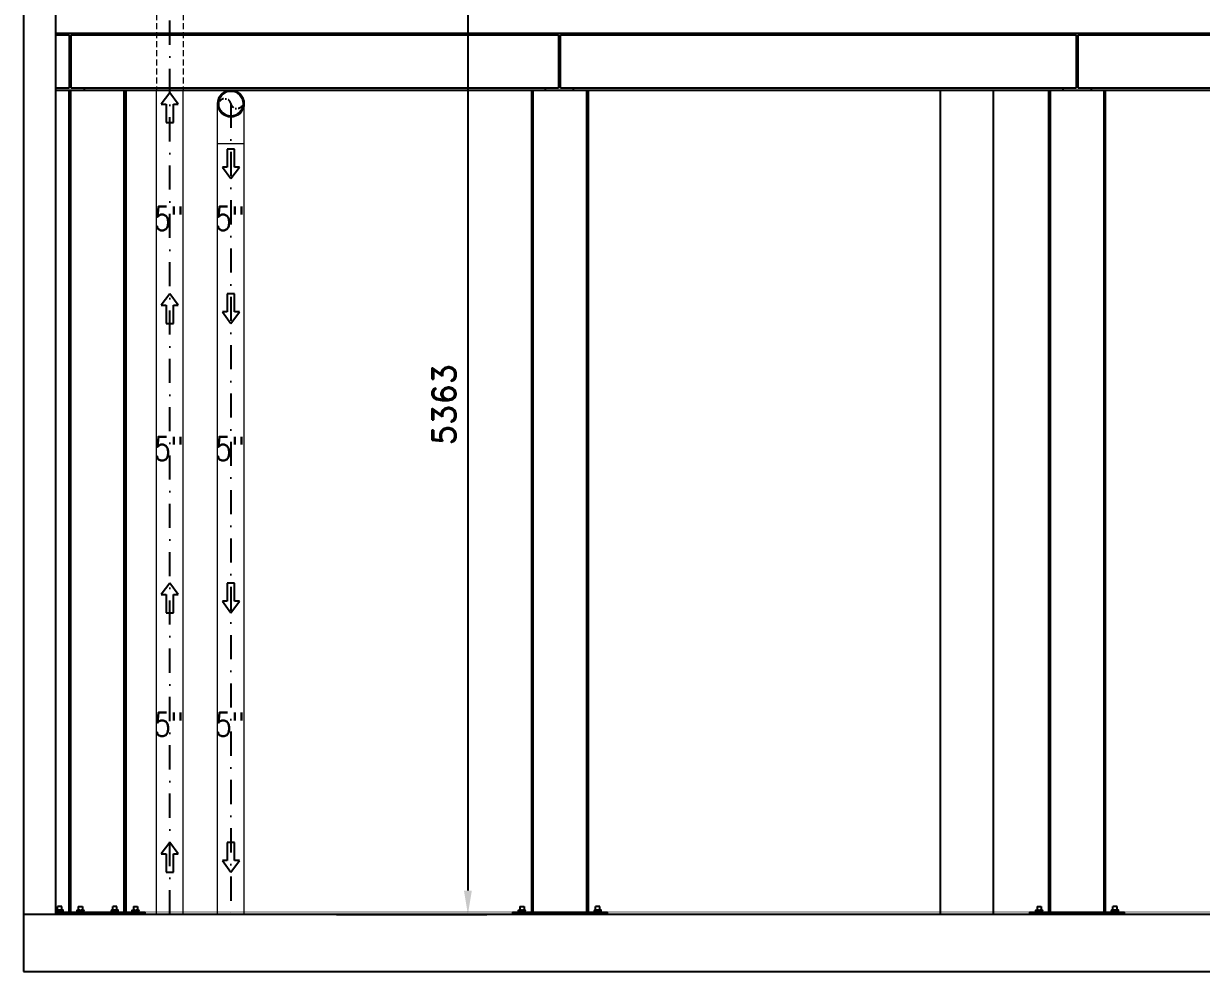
# Model space of a CAD drawing. Header units: millimetres. Extents: x -312439 to 477422, y -331570 to 212570.
# Drawn here: x 357125 to 363324, y 187574 to 192559 of the extents above; entities that cross this region are included whole.
import ezdxf

# ---------------------------------------------------------------- set-up
doc = ezdxf.new("R2010")
doc.units = ezdxf.units.MM
doc.linetypes.add('DASHDOT', pattern=[25.4, 12.7, -6.35, 0, -6.35])
doc.linetypes.add('HIDDEN', pattern=[9.525, 6.35, -3.175])
doc.layers.add('ARCONDTEXTO', color=4, linetype='Continuous')
doc.styles.add('ROMAND', font='ROMAND.SHX')
doc.styles.add('ROMANS', font='romans.shx', dxfattribs={"height": 187.5})
doc.dimstyles.new('1-50 (MILIMETRO)', dxfattribs={"dimscale": 0, "dimtxt": 125, "dimasz": 125, "dimexe": 100, "dimexo": 100, "dimgap": 50, "dimtad": 0, "dimdec": 0, "dimzin": 0, "dimdsep": 46, "dimtxsty": 'ROMAND', "dimcen": -390, "dimclrd": 1, "dimclre": 1, "dimclrt": 3, "dimadec": 0, "dimazin": 0, "dimtfac": 1, "dimtdec": 0, "dimtix": 1, "dimtmove": 2, "dimatfit": 2, "dimfxl": 1, "dimtvp": 1, "dimtolj": 1, "dimtzin": 0, "dimarcsym": 0})

# ---------------------------------------------------------------- blocks, each defined once
blk = doc.blocks.new('*D42')
at = {"color": 1, "lineweight": -2, "transparency": 16777216}
for p, q in [((358772.2, 193236.5), (359563.1, 193236.5)), ((359463.1, 193111.5), (359463.1, 187998.9)), ((358772.2, 187873.9), (359563.1, 187873.9))]:
    blk.add_line(p, q, dxfattribs=at)
at = {"color": 1, "transparency": 16777216}
for points in [[(359442.3, 193111.5), (359483.9, 193111.5), (359463.1, 193236.5)], [(359442.3, 187998.9), (359483.9, 187998.9), (359463.1, 187873.9)]]:
    blk.add_solid(points, dxfattribs=at)
at = {"layer": 'Defpoints', "color": 0, "transparency": 16777216}
for p in [(358672.2, 193236.5), (358672.2, 187873.9), (359463.1, 187873.9)]:
    blk.add_point(p, dxfattribs=at)
at = {"color": 3, "transparency": 16777216, "insert": (359338.1, 190555.2), "char_height": 125, "attachment_point": 5, "rotation": 90, "style": 'ROMAND'}
blk.add_mtext('\\A1;5363', dxfattribs=at)

msp = doc.modelspace()

# ---------------------------------------------------------------- linework, layer by layer
at = {"color": 1, "linetype": 'Continuous', "extrusion": (0, 1, 0)}
for p, q in [((357124.798, 195407.637, 0), (357124.798, 187573.86, 0)), ((357294.798, 192508.782, 0), (368194.798, 192508.782, 0)), ((357294.798, 192498.782, 0), (357364.798, 192498.782, 0)), ((357364.798, 192498.782, 0), (357364.798, 192218.782, 0)), ((357374.798, 192498.782, 0), (359939.798, 192498.782, 0)), ((357374.798, 192218.782, 0), (357374.798, 192498.782, 0)), ((357444.798, 192498.782, 0), (357444.798, 192508.782, 0)), ((359869.798, 192508.782, 0), (359869.798, 192498.782, 0)), ((359939.798, 192498.782, 0), (359939.798, 192218.782, 0)), ((359949.798, 192498.782, 0), (362664.798, 192498.782, 0)), ((359949.798, 192218.782, 0), (359949.798, 192498.782, 0)), ((360019.798, 192498.782, 0), (360019.798, 192508.782, 0)), ((362594.798, 192508.782, 0), (362594.798, 192498.782, 0)), ((362664.798, 192498.782, 0), (362664.798, 192218.782, 0)), ((362674.798, 192498.782, 0), (365389.798, 192498.782, 0)), ((362674.798, 192218.782, 0), (362674.798, 192498.782, 0)), ((362744.798, 192498.782, 0), (362744.798, 192508.782, 0)), ((357364.798, 192218.782, 0), (357294.798, 192218.782, 0)), ((357294.798, 192208.782, 0), (368194.798, 192208.782, 0)), ((357364.423, 187883.86, 0), (357364.423, 192208.782, 0)), ((357374.423, 187883.86, 0), (357374.423, 192208.782, 0)), ((359939.798, 192218.782, 0), (357374.798, 192218.782, 0)), ((357444.798, 192208.782, 0), (357444.798, 192218.782, 0)), ((357654.423, 187883.86, 0), (357654.423, 192208.782, 0)), ((357664.423, 187883.86, 0), (357664.423, 192208.782, 0)), ((357894.798, 192194.656, 0), (357848.498, 192134.578, 0)), ((357938.652, 192134.578, 0), (357894.798, 192194.656, 0)), ((359797.191, 192208.782, 0), (359797.191, 187883.86, 0)), ((359807.191, 187883.86, 0), (359807.191, 192208.782, 0)), ((359869.798, 192218.782, 0), (359869.798, 192208.782, 0)), ((362664.798, 192218.782, 0), (359949.798, 192218.782, 0)), ((360019.798, 192208.782, 0), (360019.798, 192218.782, 0)), ((360087.191, 192208.782, 0), (360087.191, 187883.86, 0)), ((360097.191, 187883.86, 0), (360097.191, 192208.782, 0)), ((361949.798, 187873.86, 0), (361949.798, 192208.782, 0)), ((362229.798, 187873.86, 0), (362229.798, 192208.782, 0)), ((362519.148, 192208.782, 0), (362519.148, 187883.86, 0)), ((362529.148, 187883.86, 0), (362529.148, 192208.782, 0)), ((362594.798, 192218.782, 0), (362594.798, 192208.782, 0)), ((365389.798, 192218.782, 0), (362674.798, 192218.782, 0)), ((362744.798, 192208.782, 0), (362744.798, 192218.782, 0)), ((362809.148, 192208.782, 0), (362809.148, 187883.86, 0)), ((362819.148, 187883.86, 0), (362819.148, 192208.782, 0)), ((357848.498, 192134.578, 0), (357875.62, 192134.578, 0)), ((357875.62, 192134.578, 0), (357875.62, 192039.258, 0)), ((357913.975, 192039.258, 0), (357913.975, 192134.578, 0)), ((357913.975, 192134.578, 0), (357938.652, 192134.578, 0)), ((357875.62, 192039.258, 0), (357913.975, 192039.258, 0)), ((357894.798, 191137.672, 0), (357848.498, 191077.594, 0)), ((357938.652, 191077.594, 0), (357894.798, 191137.672, 0)), ((357848.498, 191077.594, 0), (357875.62, 191077.594, 0)), ((357875.62, 191077.594, 0), (357875.62, 190982.274, 0)), ((357913.975, 190982.274, 0), (357913.975, 191077.594, 0)), ((357913.975, 191077.594, 0), (357938.652, 191077.594, 0)), ((357875.62, 190982.274, 0), (357913.975, 190982.274, 0)), ((357894.798, 189615.962, 0), (357848.498, 189555.884, 0)), ((357938.652, 189555.884, 0), (357894.798, 189615.962, 0)), ((357848.498, 189555.884, 0), (357875.62, 189555.884, 0)), ((357875.62, 189555.884, 0), (357875.62, 189460.565, 0)), ((357913.975, 189460.565, 0), (357913.975, 189555.884, 0)), ((357913.975, 189555.884, 0), (357938.652, 189555.884, 0)), ((357875.62, 189460.565, 0), (357913.975, 189460.565, 0)), ((357894.798, 188251.718, 0), (357848.498, 188191.64, 0)), ((357938.652, 188191.64, 0), (357894.798, 188251.718, 0)), ((357848.498, 188191.64, 0), (357875.62, 188191.64, 0)), ((357875.62, 188191.64, 0), (357875.62, 188096.32, 0)), ((357913.975, 188096.32, 0), (357913.975, 188191.64, 0)), ((357913.975, 188191.64, 0), (357938.652, 188191.64, 0)), ((357875.62, 188096.32, 0), (357913.975, 188096.32, 0)), ((357332.669, 187895.86, 0), (357297.162, 187895.86, 0)), ((357297.162, 187885.446, 0), (357297.162, 187894.275, 0)), ((357326.026, 187915.116, 0), (357303.806, 187915.116, 0)), ((357303.806, 187895.86, 0), (357303.806, 187915.116, 0)), ((357314.916, 187885.446, 0), (357314.916, 187894.275, 0)), ((357326.026, 187895.86, 0), (357326.026, 187915.116, 0)), ((357332.669, 187885.446, 0), (357332.669, 187894.275, 0)), ((357406.177, 187895.86, 0), (357441.684, 187895.86, 0)), ((357406.177, 187885.446, 0), (357406.177, 187894.275, 0)), ((357412.82, 187915.116, 0), (357435.04, 187915.116, 0)), ((357412.82, 187915.116, 0), (357412.82, 187895.86, 0)), ((357423.93, 187885.446, 0), (357423.93, 187894.275, 0)), ((357435.04, 187915.116, 0), (357435.04, 187895.86, 0)), ((357441.684, 187885.446, 0), (357441.684, 187894.275, 0)), ((357622.669, 187895.86, 0), (357587.162, 187895.86, 0)), ((357587.162, 187885.446, 0), (357587.162, 187894.275, 0)), ((357616.026, 187915.116, 0), (357593.806, 187915.116, 0)), ((357593.806, 187895.86, 0), (357593.806, 187915.116, 0)), ((357604.916, 187885.446, 0), (357604.916, 187894.275, 0)), ((357616.026, 187895.86, 0), (357616.026, 187915.116, 0)), ((357622.669, 187885.446, 0), (357622.669, 187894.275, 0)), ((357696.177, 187895.86, 0), (357731.684, 187895.86, 0)), ((357696.177, 187885.446, 0), (357696.177, 187894.275, 0)), ((357702.82, 187915.116, 0), (357725.04, 187915.116, 0)), ((357702.82, 187915.116, 0), (357702.82, 187895.86, 0)), ((357713.93, 187885.446, 0), (357713.93, 187894.275, 0)), ((357725.04, 187915.116, 0), (357725.04, 187895.86, 0)), ((357731.684, 187885.446, 0), (357731.684, 187894.275, 0)), ((359729.931, 187895.86, 0), (359765.438, 187895.86, 0)), ((359729.931, 187885.446, 0), (359729.931, 187894.275, 0)), ((359736.574, 187915.116, 0), (359758.794, 187915.116, 0)), ((359736.574, 187915.116, 0), (359736.574, 187895.86, 0)), ((359747.684, 187885.446, 0), (359747.684, 187894.275, 0)), ((359758.794, 187915.116, 0), (359758.794, 187895.86, 0)), ((359765.438, 187885.446, 0), (359765.438, 187894.275, 0)), ((360164.452, 187895.86, 0), (360128.945, 187895.86, 0)), ((360128.945, 187885.446, 0), (360128.945, 187894.275, 0)), ((360157.808, 187915.116, 0), (360135.588, 187915.116, 0)), ((360135.588, 187895.86, 0), (360135.588, 187915.116, 0)), ((360146.698, 187885.446, 0), (360146.698, 187894.275, 0)), ((360157.808, 187895.86, 0), (360157.808, 187915.116, 0)), ((360164.452, 187885.446, 0), (360164.452, 187894.275, 0)), ((362451.887, 187895.86, 0), (362487.394, 187895.86, 0)), ((362451.887, 187885.446, 0), (362451.887, 187894.275, 0)), ((362458.531, 187915.116, 0), (362480.751, 187915.116, 0)), ((362458.531, 187915.116, 0), (362458.531, 187895.86, 0)), ((362469.641, 187885.446, 0), (362469.641, 187894.275, 0)), ((362480.751, 187915.116, 0), (362480.751, 187895.86, 0)), ((362487.394, 187885.446, 0), (362487.394, 187894.275, 0)), ((362886.409, 187895.86, 0), (362850.902, 187895.86, 0)), ((362850.902, 187885.446, 0), (362850.902, 187894.275, 0)), ((362879.765, 187915.116, 0), (362857.545, 187915.116, 0)), ((362857.545, 187895.86, 0), (362857.545, 187915.116, 0)), ((362868.655, 187885.446, 0), (362868.655, 187894.275, 0)), ((362879.765, 187895.86, 0), (362879.765, 187915.116, 0)), ((362886.409, 187885.446, 0), (362886.409, 187894.275, 0)), ((368414.798, 187873.86, 0), (357124.798, 187873.86, 0)), ((357764.423, 187883.86, 0), (357294.798, 187883.86, 0)), ((357764.423, 187873.86, 0), (357764.423, 187883.86, 0)), ((360197.191, 187883.86, 0), (359697.191, 187883.86, 0)), ((359697.191, 187883.86, 0), (359697.191, 187873.86, 0)), ((360197.191, 187873.86, 0), (360197.191, 187883.86, 0)), ((362919.148, 187883.86, 0), (362419.148, 187883.86, 0)), ((362419.148, 187883.86, 0), (362419.148, 187873.86, 0)), ((362919.148, 187873.86, 0), (362919.148, 187883.86, 0))]:
    msp.add_line(p, q, dxfattribs=at)
at = {"color": 1, "linetype": 'Continuous', "extrusion": (1.60881e-33, -9.46156e-32, -1)}
msp.add_line((357294.798, 187873.86, 0), (357294.798, 195323.86, 0), dxfattribs=at)
at = {"color": 6, "linetype": 'DASHDOT', "ltscale": 10}
for p, q in [((357894.798, 187873.86, 0), (357894.798, 193236.486, 0)), ((358215.768, 192138.132, 0), (358215.768, 187873.86, 0))]:
    msp.add_line(p, q, dxfattribs=at)
at = {"color": 1, "linetype": 'HIDDEN', "lineweight": 0, "ltscale": 5}
for p, q in [((357824.148, 192608.782, 0), (357824.148, 192208.782, 0)), ((357965.448, 192608.782, 0), (357965.448, 192208.782, 0))]:
    msp.add_line(p, q, dxfattribs=at)
at = {"color": 5, "linetype": 'Continuous', "lineweight": 0, "extrusion": (0, 1, 0)}
for p, q in [((357824.148, 187873.86, 0), (357824.148, 192208.782, 0)), ((357965.448, 187873.86, 0), (357965.448, 192208.782, 0)), ((358145.118, 187873.86, 0), (358145.118, 192138.132, 0)), ((358286.418, 187873.86, 0), (358286.418, 192138.132, 0)), ((358286.418, 191926.182, 0), (358145.118, 191926.182, 0))]:
    msp.add_line(p, q, dxfattribs=at)
at = {"color": 4, "linetype": 'Continuous', "extrusion": (0, 1, 0)}
for p, q in [((358196.591, 191898.956, 0), (358196.591, 191803.636, 0)), ((358234.946, 191898.956, 0), (358196.591, 191898.956, 0)), ((358234.946, 191803.636, 0), (358234.946, 191898.956, 0)), ((358171.914, 191803.636, 0), (358215.768, 191743.558, 0)), ((358196.591, 191803.636, 0), (358171.914, 191803.636, 0)), ((358215.768, 191743.558, 0), (358262.068, 191803.636, 0)), ((358262.068, 191803.636, 0), (358234.946, 191803.636, 0)), ((358196.591, 191137.672, 0), (358196.591, 191042.352, 0)), ((358234.946, 191137.672, 0), (358196.591, 191137.672, 0)), ((358234.946, 191042.352, 0), (358234.946, 191137.672, 0)), ((358171.914, 191042.352, 0), (358215.768, 190982.274, 0)), ((358196.591, 191042.352, 0), (358171.914, 191042.352, 0)), ((358215.768, 190982.274, 0), (358262.068, 191042.352, 0)), ((358262.068, 191042.352, 0), (358234.946, 191042.352, 0)), ((358196.591, 189615.962, 0), (358196.591, 189520.643, 0)), ((358234.946, 189615.962, 0), (358196.591, 189615.962, 0)), ((358234.946, 189520.643, 0), (358234.946, 189615.962, 0)), ((358171.914, 189520.643, 0), (358215.768, 189460.565, 0)), ((358196.591, 189520.643, 0), (358171.914, 189520.643, 0)), ((358215.768, 189460.565, 0), (358262.068, 189520.643, 0)), ((358262.068, 189520.643, 0), (358234.946, 189520.643, 0)), ((358196.591, 188251.718, 0), (358196.591, 188156.398, 0)), ((358234.946, 188251.718, 0), (358196.591, 188251.718, 0)), ((358234.946, 188156.398, 0), (358234.946, 188251.718, 0)), ((358171.914, 188156.398, 0), (358215.768, 188096.32, 0)), ((358196.591, 188156.398, 0), (358171.914, 188156.398, 0)), ((358215.768, 188096.32, 0), (358262.068, 188156.398, 0)), ((358262.068, 188156.398, 0), (358234.946, 188156.398, 0))]:
    msp.add_line(p, q, dxfattribs=at)
at = {"color": 1, "linetype": 'Continuous', "extrusion": (-4.48435e-33, -5.08674e-32, -1)}
msp.add_line((357124.798, 187573.86, 0), (368944.798, 187573.86, 0), dxfattribs=at)
at = {"color": 5, "linetype": 'Continuous', "lineweight": 0}
for radius in [70.65, 64.1]:
    msp.add_circle((358215.768, 192138.132, 0), radius, dxfattribs=at)
at = {"color": 6, "linetype": 'DASHDOT', "ltscale": 2}
for centre, start, end in [((358183.718, 192131.063, 0), 12.437664, 167.562336), ((358247.818, 192145.201, 0), 192.437664, 347.562336)]:
    msp.add_arc(centre, 32.82, start, end, dxfattribs=at)
at = {"color": 5, "linetype": 'Continuous', "lineweight": 0, "extrusion": (0, 0, -1)}
for major_axis in [(0, 70.65), (0, 64.1)]:
    msp.add_ellipse((358215.768, 192138.132, 0), major_axis=major_axis, ratio=1, start_param=-1.57079633, end_param=4.71238898, dxfattribs=at)
at = {"color": 1, "linetype": 'Continuous'}
for points, weights in [([(357297.162, 187895.86, 0), (357297.162, 187895.86, 0), (357297.162, 187894.275, 0)], [1, 1.03795484931, 1]), ([(357297.162, 187894.275, 0), (357301.919, 187895.86, 0), (357306.039, 187895.86, 0)], [1, 1.0379548493, 1]), ([(357306.039, 187895.86, 0), (357310.159, 187895.86, 0), (357314.916, 187894.275, 0)], [1, 1.0379548493, 1]), ([(357314.916, 187894.275, 0), (357319.673, 187895.86, 0), (357323.793, 187895.86, 0)], [1, 1.0379548493, 1]), ([(357323.793, 187895.86, 0), (357327.912, 187895.86, 0), (357332.669, 187894.275, 0)], [1, 1.0379548493, 1]), ([(357332.669, 187894.275, 0), (357332.669, 187895.86, 0), (357332.669, 187895.86, 0)], [1, 1.03795484931, 1]), ([(357406.177, 187894.275, 0), (357406.177, 187895.86, 0), (357406.177, 187895.86, 0)], [1, 1.03795484931, 1]), ([(357415.054, 187895.86, 0), (357410.934, 187895.86, 0), (357406.177, 187894.275, 0)], [1, 1.0379548493, 1]), ([(357423.93, 187894.275, 0), (357419.173, 187895.86, 0), (357415.054, 187895.86, 0)], [1, 1.0379548493, 1]), ([(357432.807, 187895.86, 0), (357428.687, 187895.86, 0), (357423.93, 187894.275, 0)], [1, 1.0379548493, 1]), ([(357441.684, 187894.275, 0), (357436.927, 187895.86, 0), (357432.807, 187895.86, 0)], [1, 1.0379548493, 1]), ([(357441.684, 187895.86, 0), (357441.684, 187895.86, 0), (357441.684, 187894.275, 0)], [1, 1.03795484931, 1]), ([(357587.162, 187895.86, 0), (357587.162, 187895.86, 0), (357587.162, 187894.275, 0)], [1, 1.03795484931, 1]), ([(357587.162, 187894.275, 0), (357591.919, 187895.86, 0), (357596.039, 187895.86, 0)], [1, 1.0379548493, 1]), ([(357596.039, 187895.86, 0), (357600.159, 187895.86, 0), (357604.916, 187894.275, 0)], [1, 1.0379548493, 1]), ([(357604.916, 187894.275, 0), (357609.673, 187895.86, 0), (357613.793, 187895.86, 0)], [1, 1.0379548493, 1]), ([(357613.793, 187895.86, 0), (357617.912, 187895.86, 0), (357622.669, 187894.275, 0)], [1, 1.0379548493, 1]), ([(357622.669, 187894.275, 0), (357622.669, 187895.86, 0), (357622.669, 187895.86, 0)], [1, 1.03795484931, 1]), ([(357696.177, 187894.275, 0), (357696.177, 187895.86, 0), (357696.177, 187895.86, 0)], [1, 1.03795484931, 1]), ([(357705.054, 187895.86, 0), (357700.934, 187895.86, 0), (357696.177, 187894.275, 0)], [1, 1.0379548493, 1]), ([(357713.93, 187894.275, 0), (357709.173, 187895.86, 0), (357705.054, 187895.86, 0)], [1, 1.0379548493, 1]), ([(357722.807, 187895.86, 0), (357718.687, 187895.86, 0), (357713.93, 187894.275, 0)], [1, 1.0379548493, 1]), ([(357731.684, 187894.275, 0), (357726.927, 187895.86, 0), (357722.807, 187895.86, 0)], [1, 1.0379548493, 1]), ([(357731.684, 187895.86, 0), (357731.684, 187895.86, 0), (357731.684, 187894.275, 0)], [1, 1.03795484931, 1]), ([(359729.931, 187894.275, 0), (359729.931, 187895.86, 0), (359729.931, 187895.86, 0)], [1, 1.03795484931, 1]), ([(359738.807, 187895.86, 0), (359734.688, 187895.86, 0), (359729.931, 187894.275, 0)], [1, 1.03795484931, 1]), ([(359747.684, 187894.275, 0), (359742.927, 187895.86, 0), (359738.807, 187895.86, 0)], [1, 1.0379548493, 1]), ([(359756.561, 187895.86, 0), (359752.441, 187895.86, 0), (359747.684, 187894.275, 0)], [1, 1.0379548493, 1]), ([(359765.438, 187894.275, 0), (359760.681, 187895.86, 0), (359756.561, 187895.86, 0)], [1, 1.0379548493, 1]), ([(359765.438, 187895.86, 0), (359765.438, 187895.86, 0), (359765.438, 187894.275, 0)], [1, 1.03795484931, 1]), ([(360128.945, 187895.86, 0), (360128.945, 187895.86, 0), (360128.945, 187894.275, 0)], [1, 1.03795484931, 1]), ([(360128.945, 187894.275, 0), (360133.702, 187895.86, 0), (360137.822, 187895.86, 0)], [1, 1.0379548493, 1]), ([(360137.822, 187895.86, 0), (360141.941, 187895.86, 0), (360146.698, 187894.275, 0)], [1, 1.0379548493, 1]), ([(360146.698, 187894.275, 0), (360151.455, 187895.86, 0), (360155.575, 187895.86, 0)], [1, 1.0379548493, 1]), ([(360155.575, 187895.86, 0), (360159.695, 187895.86, 0), (360164.452, 187894.275, 0)], [1, 1.03795484931, 1]), ([(360164.452, 187894.275, 0), (360164.452, 187895.86, 0), (360164.452, 187895.86, 0)], [1, 1.03795484931, 1]), ([(362451.887, 187894.275, 0), (362451.887, 187895.86, 0), (362451.887, 187895.86, 0)], [1, 1.03795484931, 1]), ([(362460.764, 187895.86, 0), (362456.644, 187895.86, 0), (362451.887, 187894.275, 0)], [1, 1.03795484931, 1]), ([(362469.641, 187894.275, 0), (362464.884, 187895.86, 0), (362460.764, 187895.86, 0)], [1, 1.0379548493, 1]), ([(362478.518, 187895.86, 0), (362474.398, 187895.86, 0), (362469.641, 187894.275, 0)], [1, 1.0379548493, 1]), ([(362487.394, 187894.275, 0), (362482.637, 187895.86, 0), (362478.518, 187895.86, 0)], [1, 1.0379548493, 1]), ([(362487.394, 187895.86, 0), (362487.394, 187895.86, 0), (362487.394, 187894.275, 0)], [1, 1.03795484931, 1]), ([(362850.902, 187895.86, 0), (362850.902, 187895.86, 0), (362850.902, 187894.275, 0)], [1, 1.03795484931, 1]), ([(362850.902, 187894.275, 0), (362855.659, 187895.86, 0), (362859.778, 187895.86, 0)], [1, 1.0379548493, 1]), ([(362859.778, 187895.86, 0), (362863.898, 187895.86, 0), (362868.655, 187894.275, 0)], [1, 1.0379548493, 1]), ([(362868.655, 187894.275, 0), (362873.412, 187895.86, 0), (362877.532, 187895.86, 0)], [1, 1.0379548493, 1]), ([(362877.532, 187895.86, 0), (362881.652, 187895.86, 0), (362886.409, 187894.275, 0)], [1, 1.03795484931, 1]), ([(362886.409, 187894.275, 0), (362886.409, 187895.86, 0), (362886.409, 187895.86, 0)], [1, 1.03795484931, 1]), ([(357306.039, 187883.86, 0), (357301.919, 187883.86, 0), (357297.162, 187885.446, 0)], [1, 1.0379548493, 1]), ([(357297.162, 187885.446, 0), (357297.162, 187883.86, 0), (357297.162, 187883.86, 0)], [1, 1.03795484931, 1]), ([(357314.916, 187885.446, 0), (357310.159, 187883.86, 0), (357306.039, 187883.86, 0)], [1, 1.03795484931, 1]), ([(357323.793, 187883.86, 0), (357319.673, 187883.86, 0), (357314.916, 187885.446, 0)], [1, 1.0379548493, 1]), ([(357332.669, 187885.446, 0), (357327.912, 187883.86, 0), (357323.793, 187883.86, 0)], [1, 1.03795484931, 1]), ([(357332.669, 187883.86, 0), (357332.669, 187883.86, 0), (357332.669, 187885.446, 0)], [1, 1.03795484931, 1]), ([(357406.177, 187885.446, 0), (357410.934, 187883.86, 0), (357415.054, 187883.86, 0)], [1, 1.03795484931, 1]), ([(357406.177, 187883.86, 0), (357406.177, 187883.86, 0), (357406.177, 187885.446, 0)], [1, 1.03795484931, 1]), ([(357415.054, 187883.86, 0), (357419.173, 187883.86, 0), (357423.93, 187885.446, 0)], [1, 1.0379548493, 1]), ([(357423.93, 187885.446, 0), (357428.687, 187883.86, 0), (357432.807, 187883.86, 0)], [1, 1.03795484931, 1]), ([(357432.807, 187883.86, 0), (357436.927, 187883.86, 0), (357441.684, 187885.446, 0)], [1, 1.0379548493, 1]), ([(357441.684, 187885.446, 0), (357441.684, 187883.86, 0), (357441.684, 187883.86, 0)], [1, 1.03795484931, 1]), ([(357596.039, 187883.86, 0), (357591.919, 187883.86, 0), (357587.162, 187885.446, 0)], [1, 1.0379548493, 1]), ([(357587.162, 187885.446, 0), (357587.162, 187883.86, 0), (357587.162, 187883.86, 0)], [1, 1.03795484931, 1]), ([(357604.916, 187885.446, 0), (357600.159, 187883.86, 0), (357596.039, 187883.86, 0)], [1, 1.03795484931, 1]), ([(357613.793, 187883.86, 0), (357609.673, 187883.86, 0), (357604.916, 187885.446, 0)], [1, 1.0379548493, 1]), ([(357622.669, 187885.446, 0), (357617.912, 187883.86, 0), (357613.793, 187883.86, 0)], [1, 1.03795484931, 1]), ([(357622.669, 187883.86, 0), (357622.669, 187883.86, 0), (357622.669, 187885.446, 0)], [1, 1.03795484931, 1]), ([(357696.177, 187885.446, 0), (357700.934, 187883.86, 0), (357705.054, 187883.86, 0)], [1, 1.03795484931, 1]), ([(357696.177, 187883.86, 0), (357696.177, 187883.86, 0), (357696.177, 187885.446, 0)], [1, 1.03795484931, 1]), ([(357705.054, 187883.86, 0), (357709.173, 187883.86, 0), (357713.93, 187885.446, 0)], [1, 1.0379548493, 1]), ([(357713.93, 187885.446, 0), (357718.687, 187883.86, 0), (357722.807, 187883.86, 0)], [1, 1.03795484931, 1]), ([(357722.807, 187883.86, 0), (357726.927, 187883.86, 0), (357731.684, 187885.446, 0)], [1, 1.0379548493, 1]), ([(357731.684, 187885.446, 0), (357731.684, 187883.86, 0), (357731.684, 187883.86, 0)], [1, 1.03795484931, 1]), ([(359729.931, 187883.86, 0), (359729.931, 187883.86, 0), (359729.931, 187885.446, 0)], [1, 1.03795484931, 1]), ([(359729.931, 187885.446, 0), (359734.688, 187883.86, 0), (359738.807, 187883.86, 0)], [1, 1.0379548493, 1]), ([(359738.807, 187883.86, 0), (359742.927, 187883.86, 0), (359747.684, 187885.446, 0)], [1, 1.0379548493, 1]), ([(359747.684, 187885.446, 0), (359752.441, 187883.86, 0), (359756.561, 187883.86, 0)], [1, 1.0379548493, 1]), ([(359756.561, 187883.86, 0), (359760.681, 187883.86, 0), (359765.438, 187885.446, 0)], [1, 1.0379548493, 1]), ([(359765.438, 187885.446, 0), (359765.438, 187883.86, 0), (359765.438, 187883.86, 0)], [1, 1.03795484931, 1]), ([(360128.945, 187885.446, 0), (360128.945, 187883.86, 0), (360128.945, 187883.86, 0)], [1, 1.03795484931, 1]), ([(360137.822, 187883.86, 0), (360133.702, 187883.86, 0), (360128.945, 187885.446, 0)], [1, 1.0379548493, 1]), ([(360146.698, 187885.446, 0), (360141.941, 187883.86, 0), (360137.822, 187883.86, 0)], [1, 1.0379548493, 1]), ([(360155.575, 187883.86, 0), (360151.455, 187883.86, 0), (360146.698, 187885.446, 0)], [1, 1.0379548493, 1]), ([(360164.452, 187885.446, 0), (360159.695, 187883.86, 0), (360155.575, 187883.86, 0)], [1, 1.0379548493, 1]), ([(360164.452, 187883.86, 0), (360164.452, 187883.86, 0), (360164.452, 187885.446, 0)], [1, 1.03795484931, 1]), ([(362451.887, 187883.86, 0), (362451.887, 187883.86, 0), (362451.887, 187885.446, 0)], [1, 1.03795484931, 1]), ([(362451.887, 187885.446, 0), (362456.644, 187883.86, 0), (362460.764, 187883.86, 0)], [1, 1.0379548493, 1]), ([(362460.764, 187883.86, 0), (362464.884, 187883.86, 0), (362469.641, 187885.446, 0)], [1, 1.0379548493, 1]), ([(362469.641, 187885.446, 0), (362474.398, 187883.86, 0), (362478.518, 187883.86, 0)], [1, 1.0379548493, 1]), ([(362478.518, 187883.86, 0), (362482.637, 187883.86, 0), (362487.394, 187885.446, 0)], [1, 1.0379548493, 1]), ([(362487.394, 187885.446, 0), (362487.394, 187883.86, 0), (362487.394, 187883.86, 0)], [1, 1.03795484931, 1]), ([(362850.902, 187885.446, 0), (362850.902, 187883.86, 0), (362850.902, 187883.86, 0)], [1, 1.03795484931, 1]), ([(362859.778, 187883.86, 0), (362855.659, 187883.86, 0), (362850.902, 187885.446, 0)], [1, 1.0379548493, 1]), ([(362868.655, 187885.446, 0), (362863.898, 187883.86, 0), (362859.778, 187883.86, 0)], [1, 1.0379548493, 1]), ([(362877.532, 187883.86, 0), (362873.412, 187883.86, 0), (362868.655, 187885.446, 0)], [1, 1.0379548493, 1]), ([(362886.409, 187885.446, 0), (362881.652, 187883.86, 0), (362877.532, 187883.86, 0)], [1, 1.0379548493, 1]), ([(362886.409, 187883.86, 0), (362886.409, 187883.86, 0), (362886.409, 187885.446, 0)], [1, 1.03795484931, 1])]:
    msp.add_rational_spline(points, weights, degree=2, dxfattribs=at)

# ---------------------------------------------------------------- texts
at = {"layer": 'ARCONDTEXTO', "linetype": 'Continuous', "lineweight": -3, "style": 'ROMANS', "width": 0.8}
for p in [(357813.189, 191470.899, 0), (358134.16, 191470.899, 0), (357813.189, 190260.924, 0), (358134.16, 190260.924, 0), (357813.189, 188810.506, 0), (358134.16, 188810.506, 0)]:
    msp.add_text('5"', height=125, dxfattribs=at).set_placement(p)

# ---------------------------------------------------------------- dimensions: what is measured, and where the dimension line sits
dim = msp.add_linear_dim(base=(359463.091, 187873.86, 0), p1=(358672.187, 193236.486, 0), p2=(358672.187, 187873.86, 0), angle=90, dimstyle='1-50 (MILIMETRO)', override={"dimscale": 1})
dim.commit()
dim.dimension.update_dxf_attribs({"geometry": '*D42', "text_midpoint": (359338.091, 190555.173, 0)})

doc.saveas('drawing.dxf')
